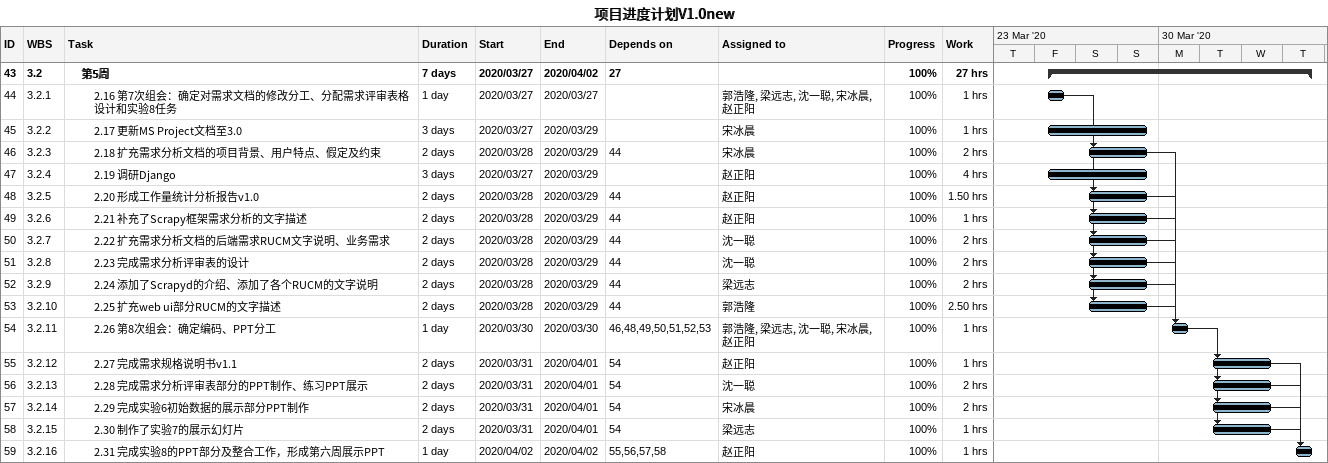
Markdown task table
项目进度计划V1.0new

| ID | WBS | Task | Duration | Start | Finish | Predecessors | Resources | % complete | Work (h) |
|---|---|---|---|---|---|---|---|---|---|
| 43 | 3.2 | **第5周** | 7d | 2020-03-27 | 2020-04-02 | 27 |  | 100 | 27 |
| 44 | 3.2.1 | 2.16 第7次组会：确定对需求文档的修改分工、分配需求评审表格设计和实验8任务 | 1d | 2020-03-27 | 2020-03-27 |  | 郭浩隆, 梁远志, 沈一聪, 宋冰晨, 赵正阳 | 100 | 1 |
| 45 | 3.2.2 | 2.17 更新MS Project文档至3.0 | 3d | 2020-03-27 | 2020-03-29 |  | 宋冰晨 | 100 | 1 |
| 46 | 3.2.3 | 2.18 扩充需求分析文档的项目背景、用户特点、假定及约束 | 2d | 2020-03-28 | 2020-03-29 | 44 | 宋冰晨 | 100 | 2 |
| 47 | 3.2.4 | 2.19 调研Django | 3d | 2020-03-27 | 2020-03-29 |  | 赵正阳 | 100 | 4 |
| 48 | 3.2.5 | 2.20 形成工作量统计分析报告v1.0 | 2d | 2020-03-28 | 2020-03-29 | 44 | 赵正阳 | 100 | 1.50 |
| 49 | 3.2.6 | 2.21 补充了Scrapy框架需求分析的文字描述 | 2d | 2020-03-28 | 2020-03-29 | 44 | 赵正阳 | 100 | 1 |
| 50 | 3.2.7 | 2.22 扩充需求分析文档的后端需求RUCM文字说明、业务需求 | 2d | 2020-03-28 | 2020-03-29 | 44 | 沈一聪 | 100 | 2 |
| 51 | 3.2.8 | 2.23 完成需求分析评审表的设计 | 2d | 2020-03-28 | 2020-03-29 | 44 | 沈一聪 | 100 | 2 |
| 52 | 3.2.9 | 2.24 添加了Scrapyd的介绍、添加了各个RUCM的文字说明 | 2d | 2020-03-28 | 2020-03-29 | 44 | 梁远志 | 100 | 2 |
| 53 | 3.2.10 | 2.25 扩充web ui部分RUCM的文字描述 | 2d | 2020-03-28 | 2020-03-29 | 44 | 郭浩隆 | 100 | 2.50 |
| 54 | 3.2.11 | 2.26 第8次组会：确定编码、PPT分工 | 1d | 2020-03-30 | 2020-03-30 | 46, 48, 49, 50, 51, 52, 53 | 郭浩隆, 梁远志, 沈一聪, 宋冰晨, 赵正阳 | 100 | 1 |
| 55 | 3.2.12 | 2.27 完成需求规格说明书v1.1 | 2d | 2020-03-31 | 2020-04-01 | 54 | 赵正阳 | 100 | 1 |
| 56 | 3.2.13 | 2.28 完成需求分析评审表部分的PPT制作、练习PPT展示 | 2d | 2020-03-31 | 2020-04-01 | 54 | 沈一聪 | 100 | 2 |
| 57 | 3.2.14 | 2.29 完成实验6初始数据的展示部分PPT制作 | 2d | 2020-03-31 | 2020-04-01 | 54 | 宋冰晨 | 100 | 2 |
| 58 | 3.2.15 | 2.30 制作了实验7的展示幻灯片 | 2d | 2020-03-31 | 2020-04-01 | 54 | 梁远志 | 100 | 1 |
| 59 | 3.2.16 | 2.31 完成实验8的PPT部分及整合工作，形成第六周展示PPT | 1d | 2020-04-02 | 2020-04-02 | 55, 56, 57, 58 | 赵正阳 | 100 | 1 |
